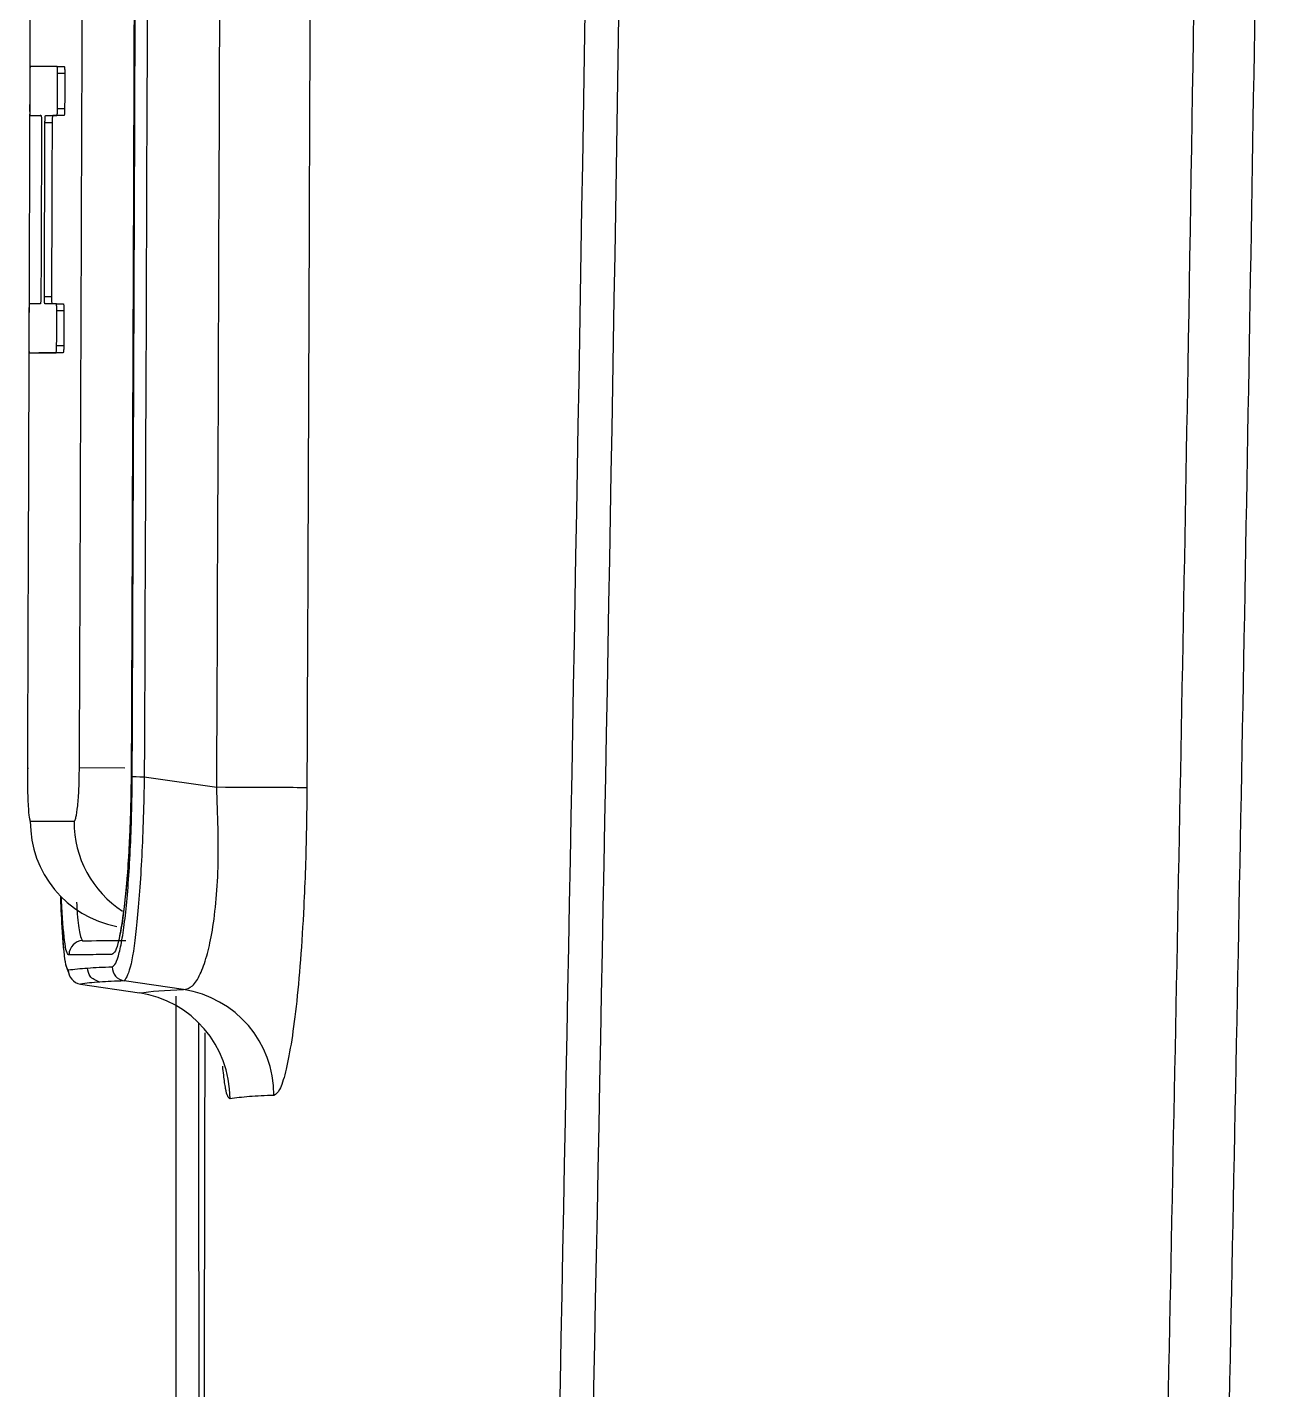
# Model space of a CAD drawing. Header units: millimetres. Extents: x -8699 to 14519, y -2727 to 7848.
# Drawn here: x -7618.44 to -7583.33, y 7057.68 to 7096.06 of the extents above; entities that cross this region are included whole.
import ezdxf

# ---------------------------------------------------------------- set-up
doc = ezdxf.new("R2010")
doc.units = ezdxf.units.MM
doc.layers.add('1', color=7, linetype='Continuous', true_color=0xffffff)

msp = doc.modelspace()

# ---------------------------------------------------------------- linework, layer by layer
at = {"layer": '1', "color": 7, "linetype": 'Continuous'}
for p, q in [((-7617.601, 7094.95), (-7617.4, 7094.95)), ((-7617.925, 7093.568), (-7617.724, 7093.568)), ((-7617.405, 7093.568), (-7617.606, 7093.568)), ((-7617.625, 7088.27), (-7617.424, 7088.27)), ((-7618.311, 7086.888), (-7618.111, 7086.888)), ((-7617.429, 7086.888), (-7617.63, 7086.888)), ((-7618.44, 7075.192), (-7618.404, 7075.192)), ((-7616.942, 7069.109), (-7615.283, 7068.859)), ((-7614.038, 7068.953), (-7615.709, 7069.198))]:
    msp.add_line(p, q, dxfattribs=at)
at = {"layer": '1', "color": 8, "linetype": 'Continuous'}
for p, q in [((-7617.384, 7094.75), (-7617.585, 7094.75)), ((-7617.588, 7093.768), (-7617.387, 7093.768)), ((-7617.74, 7093.368), (-7617.941, 7093.368)), ((-7617.958, 7088.47), (-7617.757, 7088.47)), ((-7617.407, 7088.07), (-7617.608, 7088.07)), ((-7617.612, 7087.088), (-7617.411, 7087.088)), ((-7615.694, 7075.188), (-7616.971, 7075.194)), ((-7615.515, 7075.183), (-7615.512, 7075.183)), ((-7615.145, 7074.949), (-7613.101, 7074.65))]:
    msp.add_line(p, q, dxfattribs=at)
for centre, major_axis, ratio, start_param, end_param in [((-7615.085, 7074.949), (0.4, -0.002), 0.000756, 3.246859, 4.561358), ((-7613.544, 7074.65), (-3, 0.013), 0.000759, 3.255571, 4.564038), ((-7614.135, 7073.681), (0, 3), 0.995602, 1.566643, 2.56772), ((-7616.864, 7069.933), (-0.003, 0.4), 0.998285, 0.031515, 1.558273), ((-7615.651, 7069.593), (0.012, -0.4), 0.995613, 4.678371, 6.105036), ((-7614.479, 7065.986), (-0.097, 2.998), 0.995731, 4.675823, 6.102552), ((-7615.724, 7065.892), (-0.437, 2.968), 0.998361, 4.56277, 5.989221)]:
    msp.add_ellipse(centre, major_axis=major_axis, ratio=ratio, start_param=start_param, end_param=end_param, dxfattribs=at)
at = {"layer": '1', "color": 7, "linetype": 'Continuous'}
for centre, major_axis, ratio, start_param, end_param in [((-7615.36, 7073.681), (0, 3), 0.998265, 1.567039, 2.953704), ((-7616.884, 7069.505), (0.055, -0.396), 0.998263, 4.57146, 5.997883)]:
    msp.add_ellipse(centre, major_axis=major_axis, ratio=ratio, start_param=start_param, end_param=end_param, dxfattribs=at)
at = {"layer": '1', "color": 8, "linetype": 'Continuous'}
for points, knots in [([(-7603.496, 7054.237), (-7602.979, 7080.35), (-7602.492, 7106.478), (-7602.082, 7158.768), (-7602.185, 7184.93), (-7602.288, 7211.098)], [0, 0, 0, 0, 0.5, 0.5, 1, 1, 1, 1]), ([(-7601.353, 7211.03), (-7601.247, 7184.77), (-7601.147, 7158.6), (-7601.544, 7106.369), (-7602.037, 7080.269), (-7602.561, 7054.078)], [0, 0, 0, 0, 0.5, 0.5, 1, 1, 1, 1]), ([(-7586.488, 7048.044), (-7586.228, 7060.857), (-7585.628, 7090.07), (-7584.908, 7144.148), (-7585.068, 7185.454), (-7585.168, 7210.344)], [0, 0, 0, 0, 0.237223, 0.540651, 1, 1, 1, 1]), ([(-7583.453, 7210.301), (-7583.426, 7203.522), (-7583.372, 7189.964), (-7583.324, 7169.632), (-7583.339, 7149.306), (-7583.482, 7122.213), (-7583.864, 7095.134), (-7584.367, 7068.071), (-7584.641, 7054.546), (-7584.778, 7047.783)], [0, 0, 0, 0, 0.125001, 0.249997, 0.374992, 0.49999, 0.749992, 0.874995, 1, 1, 1, 1]), ([(-7610.411, 7136.708), (-7610.419, 7126.255), (-7610.435, 7105.565), (-7610.521, 7084.875), (-7610.563, 7074.637)], [0, 0, 0, 0, 0.50521, 1, 1, 1, 1]), ([(-7616.971, 7075.194), (-7616.931, 7085.209), (-7616.849, 7105.539), (-7616.826, 7125.869), (-7616.814, 7136.182)], [0, 0, 0, 0, 0.49267, 1, 1, 1, 1]), ([(-7615.361, 7136.181), (-7615.371, 7125.89), (-7615.39, 7105.557), (-7615.472, 7085.224), (-7615.512, 7075.183)], [0, 0, 0, 0, 0.506158, 1, 1, 1, 1]), ([(-7615.483, 7074.951), (-7615.442, 7084.99), (-7615.357, 7105.476), (-7615.338, 7125.961), (-7615.328, 7136.408)], [0, 0, 0, 0, 0.490077, 1, 1, 1, 1]), ([(-7617.122, 7073.694), (-7617.113, 7073.699), (-7617.094, 7073.711), (-7617.058, 7073.827), (-7617.017, 7074.101), (-7616.98, 7074.601), (-7616.974, 7074.996), (-7616.971, 7075.194)], [0, 0, 0, 0, 0.125411, 0.250647, 0.500193, 0.74977, 1, 1, 1, 1]), ([(-7615.512, 7075.183), (-7615.516, 7074.84), (-7615.523, 7074.15), (-7615.573, 7072.835), (-7615.678, 7071.37), (-7615.829, 7070.418), (-7615.958, 7070.001), (-7616.023, 7069.961), (-7616.056, 7069.941)], [0, 0, 0, 0, 0.125055, 0.251401, 0.500187, 0.74876, 0.874888, 1, 1, 1, 1]), ([(-7614.038, 7068.953), (-7613.953, 7068.972), (-7613.788, 7069.007), (-7613.569, 7069.352), (-7613.384, 7069.857), (-7613.18, 7070.758), (-7613.021, 7072.339), (-7613.074, 7073.877), (-7613.101, 7074.65)], [0, 0, 0, 0, 0.139321, 0.269153, 0.389837, 0.5018, 0.749521, 1, 1, 1, 1]), ([(-7610.563, 7074.637), (-7610.567, 7074.256), (-7610.573, 7073.495), (-7610.604, 7072.369), (-7610.679, 7070.576), (-7610.853, 7068.304), (-7611.113, 7066.75), (-7611.331, 7066.073), (-7611.438, 7066.007), (-7611.492, 7065.974)], [0, 0, 0, 0, 0.083696, 0.16701, 0.251439, 0.499784, 0.748385, 0.874426, 1, 1, 1, 1]), ([(-7618.355, 7073.693), (-7618.185, 7073.693), (-7617.844, 7073.693), (-7617.363, 7073.694), (-7617.122, 7073.694)], [0, 0, 0, 0, 0.498298, 1, 1, 1, 1]), ([(-7617.277, 7069.93), (-7617.296, 7069.95), (-7617.336, 7069.989), (-7617.407, 7070.408), (-7617.453, 7071.007), (-7617.476, 7071.527), (-7617.478, 7071.558)], [0, 0, 0, 0, 0.24253, 0.48762, 0.969993, 1, 1, 1, 1]), ([(-7617.053, 7071.414), (-7617.046, 7071.297), (-7617.019, 7070.923), (-7616.965, 7070.444), (-7616.909, 7070.368), (-7616.88, 7070.329)], [0, 0, 0, 0, 0.168796, 0.576455, 1, 1, 1, 1]), ([(-7616.056, 7069.941), (-7616.295, 7069.939), (-7616.772, 7069.935), (-7617.109, 7069.932), (-7617.277, 7069.93)], [0, 0, 0, 0, 0.502146, 1, 1, 1, 1]), ([(-7617.284, 7069.507), (-7617.202, 7069.517), (-7617.039, 7069.538), (-7616.84, 7069.553), (-7616.741, 7069.561)], [0, 0, 0, 0, 0.501544, 1, 1, 1, 1]), ([(-7616.741, 7069.561), (-7616.634, 7069.568), (-7616.422, 7069.582), (-7616.173, 7069.591), (-7616.049, 7069.595)], [0, 0, 0, 0, 0.499955, 1, 1, 1, 1]), ([(-7616.398, 7069.164), (-7616.505, 7069.207), (-7616.693, 7069.283), (-7616.726, 7069.478), (-7616.741, 7069.561)], [0, 0, 0, 0, 0.570512, 1, 1, 1, 1]), ([(-7612.729, 7065.88), (-7612.751, 7065.892), (-7612.794, 7065.915), (-7612.853, 7066.148), (-7612.899, 7066.461), (-7612.924, 7066.706), (-7612.933, 7066.796)], [0, 0, 0, 0, 0.283202, 0.565692, 0.852696, 1, 1, 1, 1]), ([(-7611.492, 7065.974), (-7611.734, 7065.964), (-7612.221, 7065.943), (-7612.559, 7065.901), (-7612.729, 7065.88)], [0, 0, 0, 0, 0.497824, 1, 1, 1, 1])]:
    msp.add_open_spline(points, degree=3, knots=knots, dxfattribs=at)
for points in [[(-7613.101, 7074.65), (-7613.013, 7095.336), (-7612.945, 7116.022), (-7612.95, 7136.708)], [(-7614.99, 7136.408), (-7614.99, 7115.921), (-7615.057, 7095.435), (-7615.145, 7074.949)], [(-7616.398, 7069.164), (-7616.603, 7069.15), (-7616.785, 7069.131), (-7616.942, 7069.109)], [(-7615.709, 7069.198), (-7615.963, 7069.19), (-7616.193, 7069.179), (-7616.398, 7069.164)], [(-7615.283, 7068.859), (-7614.968, 7068.905), (-7614.552, 7068.937), (-7614.038, 7068.953)]]:
    msp.add_open_spline(points, degree=3, dxfattribs=at)
at = {"layer": '1', "color": 7, "linetype": 'Continuous'}
for points, knots in [([(-7618.267, 7136.186), (-7618.287, 7125.805), (-7618.327, 7105.474), (-7618.4, 7085.142), (-7618.436, 7075.192)], [0, 0, 0, 0, 0.510597, 1, 1, 1, 1]), ([(-7618.37, 7094.75), (-7618.37, 7094.702), (-7618.37, 7094.653), (-7618.371, 7094.432), (-7618.371, 7094.259), (-7618.372, 7093.98), (-7618.372, 7093.874), (-7618.373, 7093.768)], [0, 0, 0, 0, 0.148213, 0.148213, 0.675936, 0.675936, 1, 1, 1, 1]), ([(-7618.356, 7094.95), (-7618.358, 7094.95), (-7618.359, 7094.946), (-7618.362, 7094.932), (-7618.363, 7094.92), (-7618.365, 7094.892), (-7618.367, 7094.875), (-7618.368, 7094.837), (-7618.369, 7094.816), (-7618.369, 7094.78), (-7618.37, 7094.765), (-7618.37, 7094.75)], [0, 0, 0, 0, 0.215515, 0.215515, 0.431042, 0.431042, 0.646394, 0.646394, 0.861339, 0.861339, 1, 1, 1, 1]), ([(-7617.601, 7094.95), (-7617.745, 7094.95), (-7617.88, 7094.95), (-7618.132, 7094.95), (-7618.248, 7094.95), (-7618.356, 7094.95)], [0, 0, 0, 0, 0.499971, 0.499971, 1, 1, 1, 1]), ([(-7617.585, 7094.75), (-7617.584, 7094.773), (-7617.585, 7094.795), (-7617.586, 7094.838), (-7617.587, 7094.858), (-7617.589, 7094.893), (-7617.59, 7094.908), (-7617.594, 7094.932), (-7617.595, 7094.94), (-7617.598, 7094.949), (-7617.6, 7094.95), (-7617.601, 7094.95)], [0, 0, 0, 0, 0.213918, 0.213918, 0.427817, 0.427817, 0.642031, 0.642031, 0.856986, 0.856986, 1, 1, 1, 1]), ([(-7617.588, 7093.768), (-7617.587, 7093.932), (-7617.587, 7094.096), (-7617.586, 7094.375), (-7617.585, 7094.49), (-7617.585, 7094.653), (-7617.585, 7094.702), (-7617.585, 7094.75)], [0, 0, 0, 0, 0.500035, 0.500035, 0.85184, 0.85184, 1, 1, 1, 1]), ([(-7617.4, 7094.95), (-7617.398, 7094.95), (-7617.396, 7094.947), (-7617.393, 7094.932), (-7617.391, 7094.921), (-7617.388, 7094.892), (-7617.387, 7094.875), (-7617.385, 7094.837), (-7617.384, 7094.816), (-7617.384, 7094.78), (-7617.383, 7094.765), (-7617.384, 7094.75)], [0, 0, 0, 0, 0.215864, 0.215864, 0.431753, 0.431753, 0.647254, 0.647254, 0.861981, 0.861981, 1, 1, 1, 1]), ([(-7617.384, 7094.75), (-7617.384, 7094.587), (-7617.385, 7094.423), (-7617.386, 7094.096), (-7617.386, 7093.932), (-7617.387, 7093.768)], [0, 0, 0, 0, 0.5, 0.5, 1, 1, 1, 1]), ([(-7618.373, 7093.768), (-7618.373, 7093.746), (-7618.373, 7093.723), (-7618.372, 7093.681), (-7618.371, 7093.661), (-7618.37, 7093.626), (-7618.369, 7093.611), (-7618.366, 7093.587), (-7618.365, 7093.578), (-7618.363, 7093.57), (-7618.362, 7093.568), (-7618.361, 7093.568)], [0, 0, 0, 0, 0.214362, 0.214362, 0.428713, 0.428713, 0.643229, 0.643229, 0.858147, 0.858147, 1, 1, 1, 1]), ([(-7618.361, 7093.568), (-7618.335, 7093.568), (-7618.308, 7093.568), (-7618.254, 7093.568), (-7618.226, 7093.568), (-7618.151, 7093.568), (-7618.102, 7093.568), (-7618.052, 7093.568)], [0, 0, 0, 0, 0.272252, 0.272252, 0.544505, 0.544505, 1, 1, 1, 1]), ([(-7618.052, 7093.568), (-7618.05, 7093.568), (-7618.048, 7093.564), (-7618.045, 7093.549), (-7618.044, 7093.538), (-7618.041, 7093.51), (-7618.04, 7093.493), (-7618.039, 7093.455), (-7618.038, 7093.433), (-7618.038, 7093.397), (-7618.038, 7093.383), (-7618.038, 7093.368)], [0, 0, 0, 0, 0.21562, 0.21562, 0.431259, 0.431259, 0.64661, 0.64661, 0.861387, 0.861387, 1, 1, 1, 1]), ([(-7617.941, 7093.368), (-7617.941, 7093.391), (-7617.94, 7093.413), (-7617.939, 7093.455), (-7617.938, 7093.475), (-7617.936, 7093.51), (-7617.935, 7093.526), (-7617.932, 7093.549), (-7617.93, 7093.558), (-7617.927, 7093.567), (-7617.926, 7093.568), (-7617.925, 7093.568)], [0, 0, 0, 0, 0.214203, 0.214203, 0.428386, 0.428386, 0.642878, 0.642878, 0.857989, 0.857989, 1, 1, 1, 1]), ([(-7617.925, 7093.568), (-7617.874, 7093.568), (-7617.823, 7093.568), (-7617.716, 7093.568), (-7617.662, 7093.568), (-7617.606, 7093.568)], [0, 0, 0, 0, 0.499996, 0.499996, 1, 1, 1, 1]), ([(-7617.724, 7093.568), (-7617.726, 7093.568), (-7617.727, 7093.564), (-7617.731, 7093.549), (-7617.732, 7093.538), (-7617.735, 7093.51), (-7617.736, 7093.493), (-7617.738, 7093.455), (-7617.739, 7093.433), (-7617.74, 7093.397), (-7617.74, 7093.383), (-7617.74, 7093.368)], [0, 0, 0, 0, 0.215794, 0.215794, 0.431604, 0.431604, 0.647155, 0.647155, 0.862107, 0.862107, 1, 1, 1, 1]), ([(-7617.405, 7093.568), (-7617.461, 7093.568), (-7617.515, 7093.568), (-7617.622, 7093.568), (-7617.673, 7093.568), (-7617.724, 7093.568)], [0, 0, 0, 0, 0.499996, 0.499996, 1, 1, 1, 1]), ([(-7617.606, 7093.568), (-7617.604, 7093.568), (-7617.602, 7093.572), (-7617.598, 7093.587), (-7617.596, 7093.598), (-7617.593, 7093.626), (-7617.592, 7093.644), (-7617.59, 7093.682), (-7617.589, 7093.703), (-7617.588, 7093.739), (-7617.588, 7093.754), (-7617.588, 7093.768)], [0, 0, 0, 0, 0.215976, 0.215976, 0.431972, 0.431972, 0.647651, 0.647651, 0.862587, 0.862587, 1, 1, 1, 1]), ([(-7617.387, 7093.768), (-7617.387, 7093.746), (-7617.387, 7093.723), (-7617.389, 7093.681), (-7617.39, 7093.661), (-7617.392, 7093.626), (-7617.394, 7093.611), (-7617.397, 7093.587), (-7617.399, 7093.578), (-7617.402, 7093.57), (-7617.403, 7093.568), (-7617.405, 7093.568)], [0, 0, 0, 0, 0.214002, 0.214002, 0.427979, 0.427979, 0.642343, 0.642343, 0.857479, 0.857479, 1, 1, 1, 1]), ([(-7618.038, 7093.368), (-7618.04, 7092.552), (-7618.043, 7091.736), (-7618.049, 7090.103), (-7618.052, 7089.287), (-7618.055, 7088.47)], [0, 0, 0, 0, 0.5, 0.5, 1, 1, 1, 1]), ([(-7617.958, 7088.47), (-7617.955, 7089.287), (-7617.952, 7090.103), (-7617.947, 7091.736), (-7617.944, 7092.552), (-7617.941, 7093.368)], [0, 0, 0, 0, 0.5, 0.5, 1, 1, 1, 1]), ([(-7618.379, 7088.27), (-7618.38, 7088.27), (-7618.382, 7088.266), (-7618.385, 7088.252), (-7618.386, 7088.24), (-7618.388, 7088.212), (-7618.389, 7088.195), (-7618.391, 7088.157), (-7618.391, 7088.136), (-7618.392, 7088.1), (-7618.392, 7088.085), (-7618.392, 7088.07)], [0, 0, 0, 0, 0.215516, 0.215516, 0.431042, 0.431042, 0.646397, 0.646397, 0.861347, 0.861347, 1, 1, 1, 1]), ([(-7618.07, 7088.27), (-7618.125, 7088.27), (-7618.179, 7088.27), (-7618.281, 7088.27), (-7618.331, 7088.27), (-7618.379, 7088.27)], [0, 0, 0, 0, 0.499994, 0.499994, 1, 1, 1, 1]), ([(-7618.055, 7088.47), (-7618.055, 7088.448), (-7618.055, 7088.425), (-7618.056, 7088.383), (-7618.057, 7088.363), (-7618.06, 7088.328), (-7618.061, 7088.313), (-7618.064, 7088.289), (-7618.065, 7088.28), (-7618.068, 7088.272), (-7618.069, 7088.27), (-7618.07, 7088.27)], [0, 0, 0, 0, 0.214263, 0.214263, 0.428507, 0.428507, 0.643043, 0.643043, 0.858152, 0.858152, 1, 1, 1, 1]), ([(-7617.944, 7088.27), (-7617.945, 7088.27), (-7617.947, 7088.274), (-7617.95, 7088.289), (-7617.952, 7088.3), (-7617.954, 7088.328), (-7617.955, 7088.346), (-7617.957, 7088.384), (-7617.958, 7088.405), (-7617.958, 7088.441), (-7617.958, 7088.456), (-7617.958, 7088.47)], [0, 0, 0, 0, 0.215684, 0.215684, 0.431388, 0.431388, 0.646769, 0.646769, 0.861526, 0.861526, 1, 1, 1, 1]), ([(-7617.625, 7088.27), (-7617.681, 7088.27), (-7617.735, 7088.27), (-7617.841, 7088.27), (-7617.893, 7088.27), (-7617.944, 7088.27)], [0, 0, 0, 0, 0.499996, 0.499996, 1, 1, 1, 1]), ([(-7617.757, 7088.47), (-7617.757, 7088.448), (-7617.757, 7088.425), (-7617.756, 7088.383), (-7617.755, 7088.363), (-7617.753, 7088.328), (-7617.752, 7088.313), (-7617.749, 7088.289), (-7617.748, 7088.28), (-7617.745, 7088.272), (-7617.744, 7088.27), (-7617.743, 7088.27)], [0, 0, 0, 0, 0.214126, 0.214126, 0.428238, 0.428238, 0.642593, 0.642593, 0.857536, 0.857536, 1, 1, 1, 1]), ([(-7617.608, 7088.07), (-7617.608, 7088.093), (-7617.608, 7088.115), (-7617.609, 7088.158), (-7617.61, 7088.178), (-7617.613, 7088.212), (-7617.614, 7088.228), (-7617.617, 7088.252), (-7617.619, 7088.26), (-7617.622, 7088.269), (-7617.623, 7088.27), (-7617.625, 7088.27)], [0, 0, 0, 0, 0.213915, 0.213915, 0.427811, 0.427811, 0.642019, 0.642019, 0.856965, 0.856965, 1, 1, 1, 1]), ([(-7617.424, 7088.27), (-7617.422, 7088.27), (-7617.42, 7088.267), (-7617.416, 7088.252), (-7617.415, 7088.24), (-7617.412, 7088.212), (-7617.41, 7088.195), (-7617.408, 7088.157), (-7617.408, 7088.136), (-7617.407, 7088.1), (-7617.407, 7088.085), (-7617.407, 7088.07)], [0, 0, 0, 0, 0.215859, 0.215859, 0.431744, 0.431744, 0.647238, 0.647238, 0.861958, 0.861958, 1, 1, 1, 1]), ([(-7618.392, 7088.07), (-7618.393, 7088.022), (-7618.393, 7087.973), (-7618.393, 7087.752), (-7618.394, 7087.579), (-7618.395, 7087.3), (-7618.395, 7087.194), (-7618.396, 7087.088)], [0, 0, 0, 0, 0.148216, 0.148216, 0.675939, 0.675939, 1, 1, 1, 1]), ([(-7617.612, 7087.088), (-7617.611, 7087.252), (-7617.611, 7087.416), (-7617.61, 7087.695), (-7617.609, 7087.81), (-7617.609, 7087.973), (-7617.608, 7088.022), (-7617.608, 7088.07)], [0, 0, 0, 0, 0.500038, 0.500038, 0.851843, 0.851843, 1, 1, 1, 1]), ([(-7617.407, 7088.07), (-7617.408, 7087.907), (-7617.408, 7087.743), (-7617.41, 7087.416), (-7617.41, 7087.252), (-7617.411, 7087.088)], [0, 0, 0, 0, 0.5, 0.5, 1, 1, 1, 1]), ([(-7618.396, 7087.088), (-7618.396, 7087.066), (-7618.396, 7087.043), (-7618.395, 7087.001), (-7618.394, 7086.981), (-7618.393, 7086.946), (-7618.392, 7086.931), (-7618.389, 7086.907), (-7618.388, 7086.898), (-7618.386, 7086.89), (-7618.385, 7086.888), (-7618.384, 7086.888)], [0, 0, 0, 0, 0.214362, 0.214362, 0.428713, 0.428713, 0.643227, 0.643227, 0.85814, 0.85814, 1, 1, 1, 1]), ([(-7617.63, 7086.888), (-7617.628, 7086.888), (-7617.626, 7086.892), (-7617.622, 7086.907), (-7617.62, 7086.918), (-7617.617, 7086.946), (-7617.616, 7086.964), (-7617.614, 7087.002), (-7617.613, 7087.023), (-7617.612, 7087.059), (-7617.612, 7087.074), (-7617.612, 7087.088)], [0, 0, 0, 0, 0.215979, 0.215979, 0.431977, 0.431977, 0.647662, 0.647662, 0.862606, 0.862606, 1, 1, 1, 1]), ([(-7617.411, 7087.088), (-7617.411, 7087.066), (-7617.411, 7087.043), (-7617.413, 7087.001), (-7617.414, 7086.981), (-7617.416, 7086.946), (-7617.418, 7086.931), (-7617.421, 7086.907), (-7617.423, 7086.898), (-7617.426, 7086.89), (-7617.427, 7086.888), (-7617.429, 7086.888)], [0, 0, 0, 0, 0.214008, 0.214008, 0.42799, 0.42799, 0.642362, 0.642362, 0.857506, 0.857506, 1, 1, 1, 1]), ([(-7618.384, 7086.888), (-7618.276, 7086.888), (-7618.16, 7086.888), (-7617.909, 7086.888), (-7617.774, 7086.888), (-7617.63, 7086.888)], [0, 0, 0, 0, 0.499971, 0.499971, 1, 1, 1, 1]), ([(-7617.429, 7086.888), (-7617.573, 7086.888), (-7617.708, 7086.888), (-7617.933, 7086.888), (-7618.027, 7086.888), (-7618.115, 7086.888)], [0, 0, 0, 0, 0.557896, 0.557896, 1, 1, 1, 1]), ([(-7618.436, 7075.192), (-7618.436, 7075.094), (-7618.436, 7074.897), (-7618.431, 7074.519), (-7618.416, 7074.105), (-7618.389, 7073.76), (-7618.366, 7073.715), (-7618.355, 7073.693)], [0, 0, 0, 0, 0.125392, 0.250602, 0.500113, 0.749731, 1, 1, 1, 1]), ([(-7615.511, 7075.183), (-7615.514, 7074.659), (-7615.531, 7073.766), (-7615.599, 7072.43), (-7615.694, 7071.302), (-7615.828, 7070.513), (-7615.868, 7070.352), (-7615.853, 7070.319), (-7615.85, 7070.315)], [0, 0, 0, 0, 0.217136, 0.387432, 0.614453, 0.83754, 0.976273, 1, 1, 1, 1]), ([(-7616.049, 7069.595), (-7616.015, 7069.616), (-7615.948, 7069.657), (-7615.847, 7069.969), (-7615.751, 7070.45), (-7615.664, 7071.109), (-7615.59, 7071.925), (-7615.534, 7072.862), (-7615.495, 7073.883), (-7615.487, 7074.594), (-7615.483, 7074.951)], [0, 0, 0, 0, 0.125685, 0.250708, 0.375275, 0.499799, 0.62445, 0.749211, 0.87431, 1, 1, 1, 1]), ([(-7615.145, 7074.949), (-7615.152, 7074.565), (-7615.167, 7073.801), (-7615.214, 7072.706), (-7615.274, 7071.703), (-7615.369, 7070.583), (-7615.525, 7069.473), (-7615.646, 7069.293), (-7615.709, 7069.198)], [0, 0, 0, 0, 0.126583, 0.252132, 0.37697, 0.501427, 0.735731, 1, 1, 1, 1]), ([(-7617.507, 7071.556), (-7617.501, 7071.395), (-7617.473, 7070.705), (-7617.419, 7069.991), (-7617.346, 7069.56), (-7617.304, 7069.524), (-7617.284, 7069.507)], [0, 0, 0, 0, 0.124461, 0.5598, 0.780986, 1, 1, 1, 1]), ([(-7617.504, 7071.567), (-7617.497, 7071.357), (-7617.472, 7070.74), (-7617.424, 7070.094), (-7617.375, 7069.672), (-7617.301, 7069.485), (-7617.286, 7069.452)], [0, 0, 0, 0, 0.215464, 0.67338, 0.940306, 1, 1, 1, 1]), ([(-7614.258, 7068.764), (-7614.258, 7053.227), (-7614.258, 7037.69), (-7614.261, 7005.884), (-7614.275, 6989.615), (-7614.273, 6957.077), (-7614.284, 6940.798), (-7613.968, 6921.423), (-7613.913, 6918.303), (-7613.851, 6915.184)], [0, 0, 0, 0, 0.303465, 0.303465, 0.62123, 0.62123, 0.938995, 0.938995, 1, 1, 1, 1]), ([(-7613.617, 7068.016), (-7613.617, 7067.609), (-7613.613, 7062.27), (-7613.605, 7052.516), (-7613.591, 7039.28), (-7613.575, 7027.625), (-7613.561, 7018.687), (-7613.552, 7013.638), (-7613.549, 7011.941)], [0, 0, 0, 0, 0.021736, 0.285634, 0.521831, 0.729842, 0.909193, 1, 1, 1, 1])]:
    msp.add_open_spline(points, degree=3, knots=knots, dxfattribs=at)
for points in [[(-7618.053, 7093.568), (-7618.059, 7093.568), (-7618.066, 7093.568), (-7618.073, 7093.568)], [(-7617.74, 7093.368), (-7617.746, 7091.736), (-7617.751, 7090.103), (-7617.757, 7088.47)], [(-7616.88, 7070.329), (-7616.567, 7070.331), (-7616.16, 7070.335), (-7615.661, 7070.339)], [(-7613.438, 7067.733), (-7613.555, 7016.095), (-7613.668, 6964.46), (-7613.762, 6912.827)]]:
    msp.add_open_spline(points, degree=3, dxfattribs=at)

doc.saveas('drawing.dxf')
